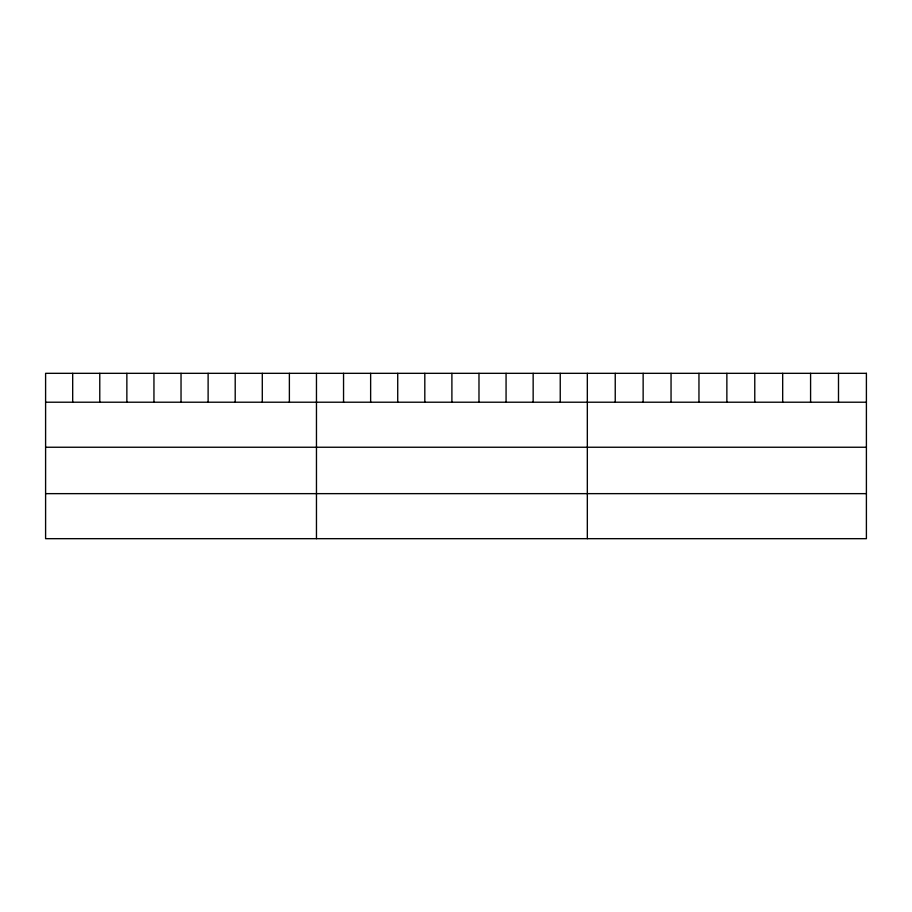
<?xml version="1.0" encoding="UTF-8"?>
<svg xmlns="http://www.w3.org/2000/svg" width="912" height="912" viewBox="0 0 912 912"><rect width="100%" height="100%" fill="white"/><g stroke="black" fill="none" stroke-linecap="round" stroke-linejoin="round"><path stroke-width="1.37" d="M45.6 402.215L866.4 402.215M45.6 447.245L866.4 447.245M45.6 493.643L866.4 493.643M838.493 373.327L838.493 402.215M810.586 373.327L810.586 402.215M782.678 373.327L782.678 402.215M754.771 373.327L754.771 402.215M726.864 373.327L726.864 402.215M698.957 373.327L698.957 402.215M671.05 373.327L671.05 402.215M643.142 373.327L643.142 402.215M615.235 373.327L615.235 402.215M587.328 373.327L587.328 538.673M560.242 373.327L560.242 402.215M533.155 373.327L533.155 402.215M506.069 373.327L506.069 402.215M478.982 373.327L478.982 402.215M451.896 373.327L451.896 402.215M424.81 373.327L424.81 402.215M397.723 373.327L397.723 402.215M370.637 373.327L370.637 402.215M343.55 373.327L343.55 402.215M316.464 373.327L316.464 538.673M289.378 373.327L289.378 402.215M262.291 373.327L262.291 402.215M235.205 373.327L235.205 402.215M208.118 373.327L208.118 402.215M181.032 373.327L181.032 402.215M153.946 373.327L153.946 402.215M126.859 373.327L126.859 402.215M99.773 373.327L99.773 402.215M72.686 373.327L72.686 402.215M866.4 373.327L45.6 373.327L45.6 538.673L866.4 538.673L866.4 373.327"/></g></svg>
